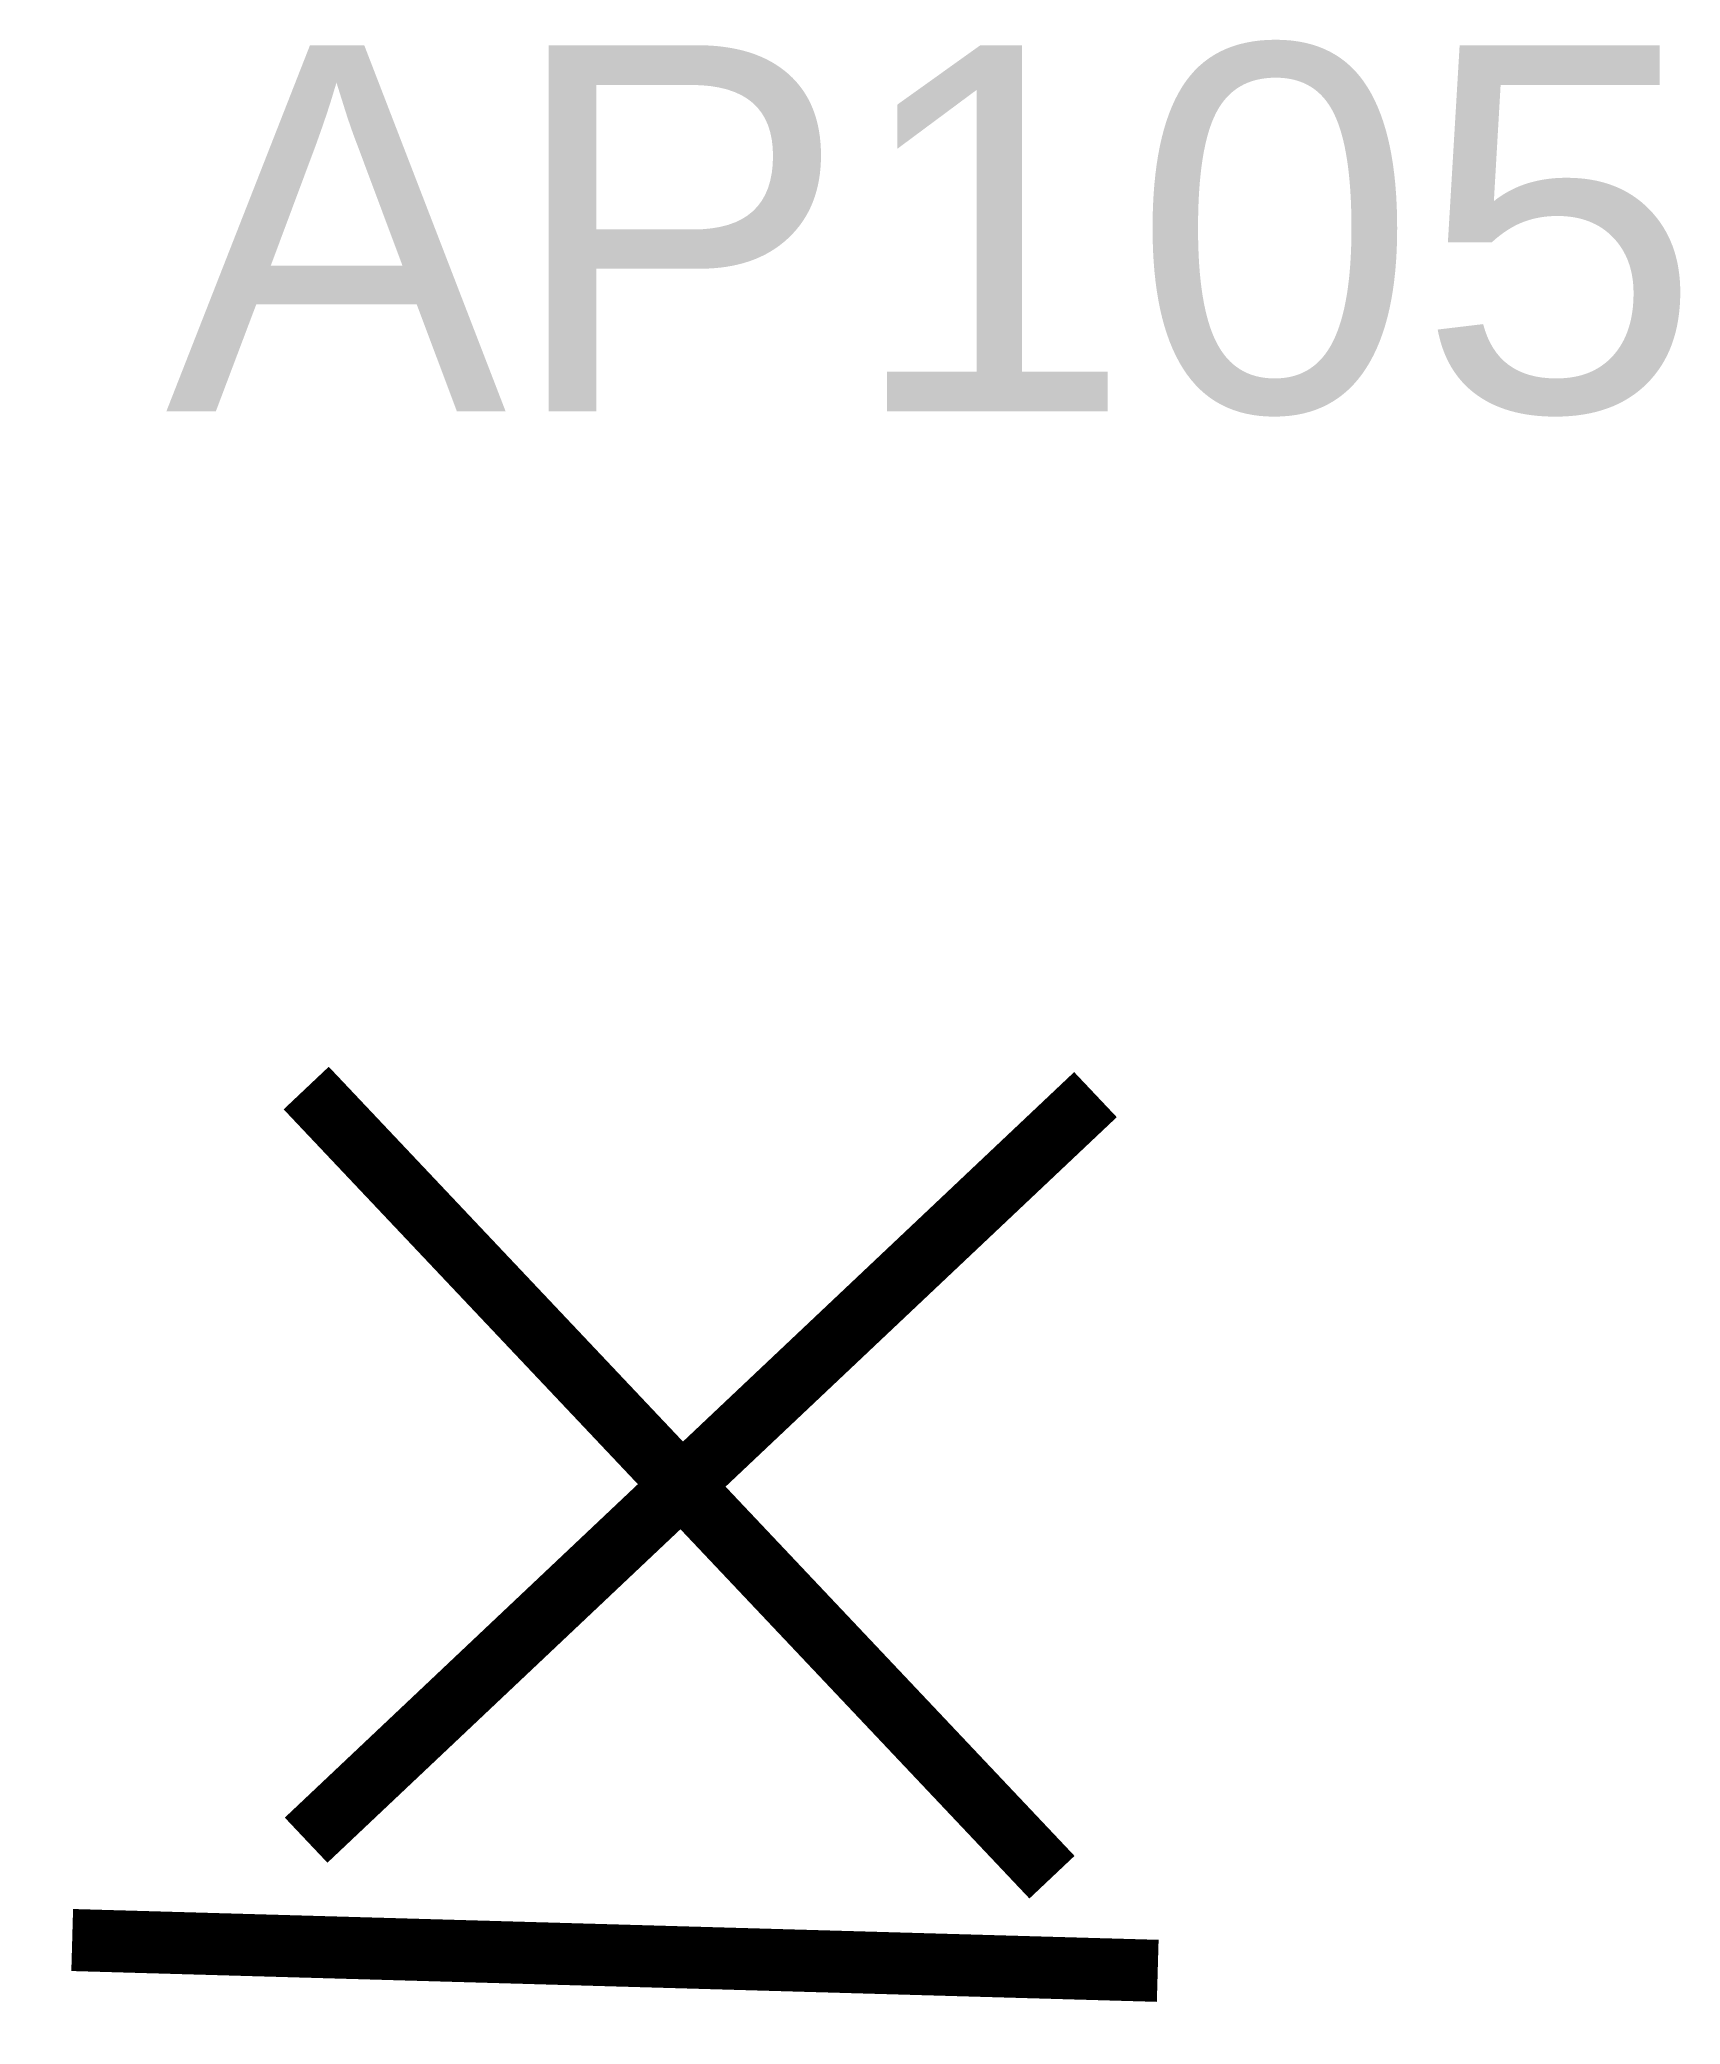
# Model space of a CAD drawing. Header units: metres. Extents: x 3021 to 3164, y -7616 to -7442.
import ezdxf

# ---------------------------------------------------------------- set-up
doc = ezdxf.new("R2010")
doc.units = ezdxf.units.M
doc.header["$LTSCALE"] = 0.0125
doc.layers.add('CODICE LAMPADINE', color=150, linetype='Continuous')
doc.layers.add('LAMPADINE', color=30, linetype='Continuous', lineweight=30)
doc.styles.add('ducale_200', font='arial.ttf', dxfattribs={"height": 1})

# ---------------------------------------------------------------- blocks, each defined once
blk = doc.blocks.new('re')
at = {"const_width": 0.3}
for points in [[(51.5542, 419.0545), (51.6561, 413.8054)], [(55.7235, 418.1214), (52.0839, 414.3377)], [(52.0905, 417.948), (55.8741, 414.3085)]]:
    blk.add_lwpolyline(points, dxfattribs=at)

msp = doc.modelspace()

# ---------------------------------------------------------------- block references
at = {"layer": 'LAMPADINE', "xscale": 18.06767120358874, "yscale": 18.06767120358836, "zscale": 18.06767120358864, "rotation": 87.26131458470196}
msp.add_blockref('re', (10542.16, -8900.45), dxfattribs=at)

# ---------------------------------------------------------------- texts
at = {"layer": 'CODICE LAMPADINE', "insert": (3032.11, -7442.73), "char_height": 32, "width": 1534.0003, "attachment_point": 1, "line_spacing_factor": 0.75, "style": 'ducale_200'}
msp.add_mtext('AP105', dxfattribs=at)

doc.saveas('drawing.dxf')
